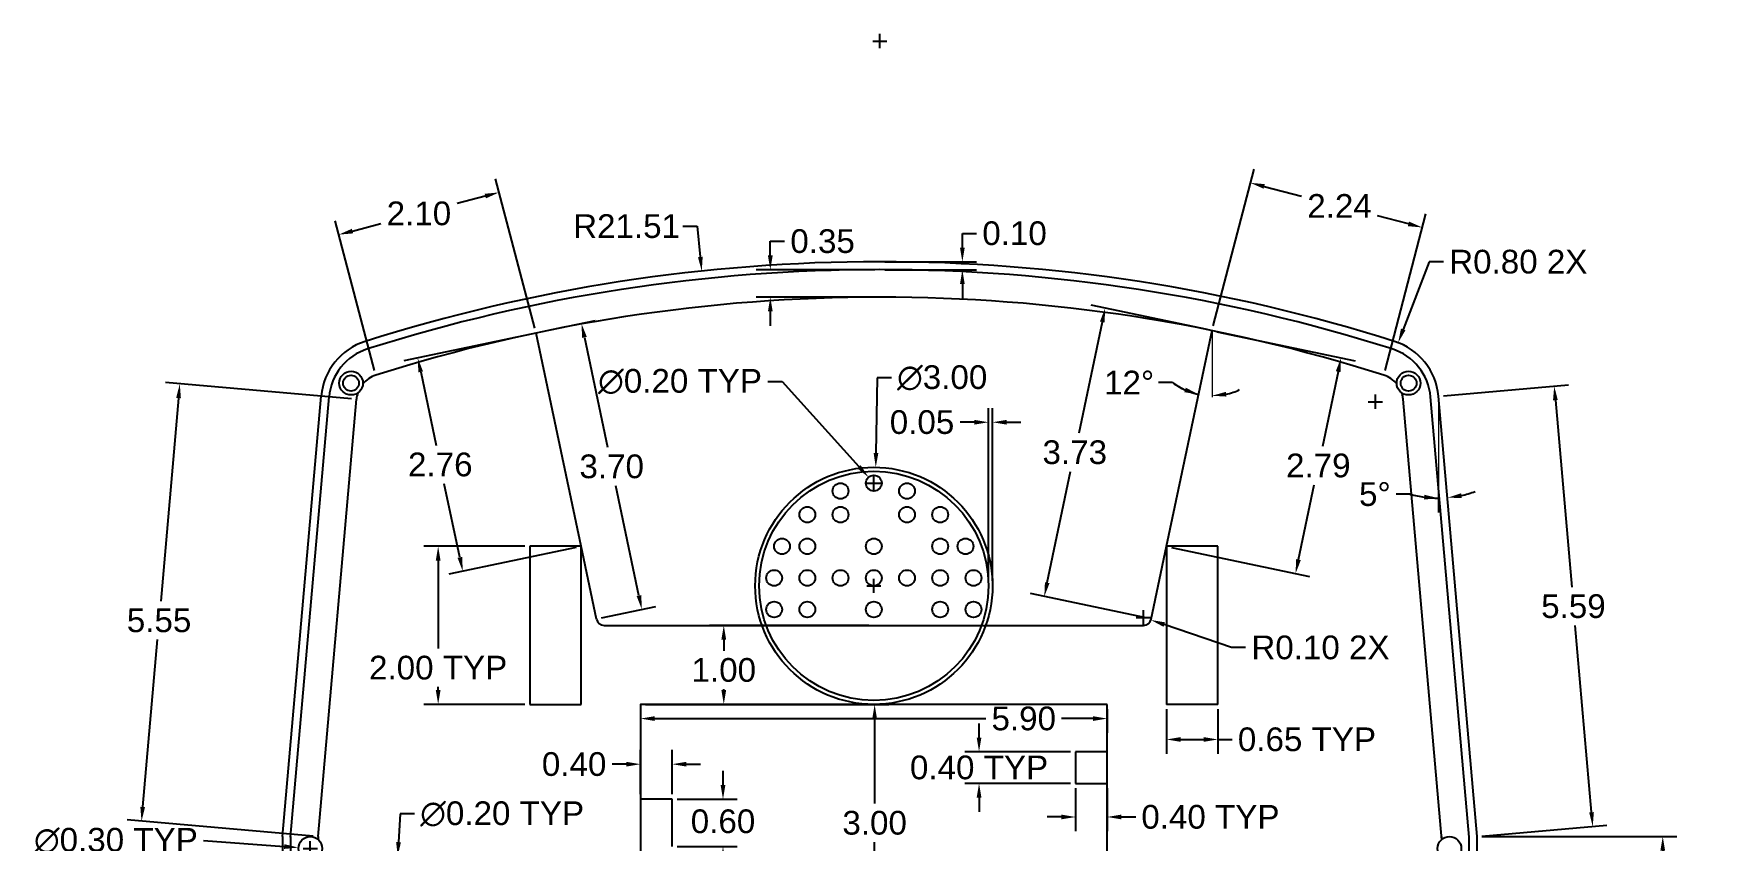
# Model space of a CAD drawing. Header units: centimetres. Extents: x -46.6 to 36.8, y 1.5 to 26.
# Drawn here: x 15.36 to 36.8, y 15.76 to 25.96 of the extents above; entities that cross this region are included whole.
import ezdxf

# ---------------------------------------------------------------- set-up
doc = ezdxf.new("R2010")
doc.units = ezdxf.units.CM
doc.header["$MEASUREMENT"] = 0
doc.layers.add('Cotare', color=2, linetype='Continuous', lineweight=0)
doc.layers.add('InteriorCarcasaSpate', color=250, linetype='Continuous', lineweight=25)
doc.styles.get("Standard").update_dxf_attribs({"font": 'arial.ttf'})
doc.dimstyles.get("Standard").update_dxf_attribs({"dimtxt": 0.3, "dimasz": 0.18, "dimexe": 0.18, "dimexo": 0.0625, "dimgap": 0.09, "dimtad": 0, "dimtih": 1, "dimtoh": 1, "dimzin": 0, "dimdsep": 46, "dimtxsty": 'Standard', "dimcen": 0.09, "dimclrd": 256, "dimclrt": 2, "dimadec": 0, "dimazin": 0, "dimtfac": 1, "dimtofl": 0, "dimtmove": 0, "dimatfit": 3, "dimfxl": 1, "dimtolj": 1, "dimtzin": 0, "dimarcsym": 0})

# ---------------------------------------------------------------- blocks, each defined once
blk = doc.blocks.new('*D7')
at = {"layer": 'Cotare', "lineweight": -2, "transparency": 16777216}
blk.add_line((17.504, 15.75), (18.523, 15.674), dxfattribs=at)
at = {"layer": 'Cotare', "color": 0, "lineweight": -2, "transparency": 16777216}
for p, q in [((18.853, 15.56), (18.853, 15.74)), ((18.763, 15.65), (18.943, 15.65))]:
    blk.add_line(p, q, dxfattribs=at)
at = {"layer": 'Cotare', "transparency": 16777216}
blk.add_solid([(18.526, 15.704), (18.521, 15.644), (18.703, 15.661)], dxfattribs=at)
at = {"layer": 'Defpoints', "color": 0, "transparency": 16777216}
for p in [(18.703, 15.661), (19.002, 15.639)]:
    blk.add_point(p, dxfattribs=at)
at = {"layer": 'Cotare', "color": 2, "transparency": 16777216, "insert": (16.395, 15.75), "char_height": 0.3, "attachment_point": 5}
blk.add_mtext('\\A1;∅0.30 TYP', dxfattribs=at)
blk = doc.blocks.new('*D9')
at = {"layer": 'Cotare', "color": 0, "lineweight": -2, "transparency": 16777216}
for p, q in [((19.374, 21.339), (17.023, 21.544)), ((18.89, 15.805), (16.539, 16.011))]:
    blk.add_line(p, q, dxfattribs=at)
at = {"layer": 'Cotare', "lineweight": -2, "transparency": 16777216}
for p, q in [((17.187, 21.349), (16.962, 18.778)), ((16.734, 16.175), (16.92, 18.293))]:
    blk.add_line(p, q, dxfattribs=at)
at = {"layer": 'Cotare', "transparency": 16777216}
for points in [[(17.157, 21.352), (17.217, 21.347), (17.203, 21.529)], [(16.704, 16.177), (16.764, 16.172), (16.719, 15.995)]]:
    blk.add_solid(points, dxfattribs=at)
at = {"layer": 'Defpoints', "color": 0, "transparency": 16777216}
for p in [(17.203, 21.529), (19.437, 21.333), (18.953, 15.8)]:
    blk.add_point(p, dxfattribs=at)
at = {"layer": 'Cotare', "color": 2, "transparency": 16777216, "insert": (16.941, 18.535), "char_height": 0.3, "attachment_point": 5}
blk.add_mtext('\\A1;5.55', dxfattribs=at)
blk = doc.blocks.new('*D10')
at = {"layer": 'Cotare', "color": 0, "lineweight": -2, "transparency": 16777216}
for p, q in [((21.564, 19.473), (20.289, 19.473)), ((21.564, 17.473), (20.289, 17.473))]:
    blk.add_line(p, q, dxfattribs=at)
at = {"layer": 'Cotare', "lineweight": -2, "transparency": 16777216}
for p, q in [((20.469, 19.293), (20.469, 18.179)), ((20.469, 17.653), (20.469, 17.693))]:
    blk.add_line(p, q, dxfattribs=at)
at = {"layer": 'Cotare', "transparency": 16777216}
for points in [[(20.439, 19.293), (20.499, 19.293), (20.469, 19.473)], [(20.439, 17.653), (20.499, 17.653), (20.469, 17.473)]]:
    blk.add_solid(points, dxfattribs=at)
at = {"layer": 'Defpoints', "color": 0, "transparency": 16777216}
for p in [(21.627, 19.473), (20.469, 17.473), (21.627, 17.473)]:
    blk.add_point(p, dxfattribs=at)
at = {"layer": 'Cotare', "color": 2, "transparency": 16777216, "insert": (20.469, 17.936), "char_height": 0.3, "attachment_point": 5}
blk.add_mtext('\\A1;2.00 TYP', dxfattribs=at)
blk = doc.blocks.new('*D11')
at = {"layer": 'Cotare', "lineweight": -2, "transparency": 16777216}
for p, q in [((23.562, 23.523), (23.742, 23.523)), ((23.742, 23.523), (23.783, 23.134))]:
    blk.add_line(p, q, dxfattribs=at)
at = {"layer": 'Cotare', "color": 0, "lineweight": -2, "transparency": 16777216}
for p, q in [((25.963, 1.568), (26.143, 1.568)), ((26.053, 1.478), (26.053, 1.658))]:
    blk.add_line(p, q, dxfattribs=at)
at = {"layer": 'Cotare', "transparency": 16777216}
blk.add_solid([(23.813, 23.137), (23.753, 23.131), (23.802, 22.955)], dxfattribs=at)
at = {"layer": 'Defpoints', "color": 0, "transparency": 16777216}
for p in [(23.802, 22.955), (26.053, 1.568)]:
    blk.add_point(p, dxfattribs=at)
at = {"layer": 'Cotare', "color": 2, "transparency": 16777216, "insert": (22.851, 23.523), "char_height": 0.3, "attachment_point": 5}
blk.add_mtext('\\A1;R21.51', dxfattribs=at)
blk = doc.blocks.new('*D14')
at = {"layer": 'Cotare', "color": 0, "lineweight": -2, "transparency": 16777216}
for p, q in [((29.677, 17.411), (29.677, 16.849)), ((30.327, 17.411), (30.327, 16.849))]:
    blk.add_line(p, q, dxfattribs=at)
at = {"layer": 'Cotare', "lineweight": -2, "transparency": 16777216}
for p, q in [((29.857, 17.029), (30.147, 17.029)), ((30.327, 17.029), (30.507, 17.029))]:
    blk.add_line(p, q, dxfattribs=at)
at = {"layer": 'Cotare', "transparency": 16777216}
for points in [[(29.857, 17.059), (29.857, 16.999), (29.677, 17.029)], [(30.147, 17.059), (30.147, 16.999), (30.327, 17.029)]]:
    blk.add_solid(points, dxfattribs=at)
at = {"layer": 'Defpoints', "color": 0, "transparency": 16777216}
for p in [(29.677, 17.473), (30.327, 17.473), (29.677, 17.029)]:
    blk.add_point(p, dxfattribs=at)
at = {"layer": 'Cotare', "color": 2, "transparency": 16777216, "insert": (31.452, 17.029), "char_height": 0.3, "attachment_point": 5}
blk.add_mtext('\\A1;0.65 TYP', dxfattribs=at)
blk = doc.blocks.new('*D15')
at = {"layer": 'Cotare', "color": 0, "lineweight": -2, "transparency": 16777216}
for p, q in [((21.769, 22.185), (22.457, 22.33)), ((22.532, 18.566), (23.22, 18.711))]:
    blk.add_line(p, q, dxfattribs=at)
at = {"layer": 'Cotare', "lineweight": -2, "transparency": 16777216}
for p, q in [((22.318, 22.117), (22.611, 20.727)), ((23.007, 18.85), (22.714, 20.24))]:
    blk.add_line(p, q, dxfattribs=at)
at = {"layer": 'Cotare', "transparency": 16777216}
for points in [[(22.348, 22.123), (22.289, 22.111), (22.281, 22.293)], [(23.037, 18.856), (22.978, 18.844), (23.044, 18.674)]]:
    blk.add_solid(points, dxfattribs=at)
at = {"layer": 'Defpoints', "color": 0, "transparency": 16777216}
for p in [(21.708, 22.172), (23.044, 18.674), (22.471, 18.553)]:
    blk.add_point(p, dxfattribs=at)
at = {"layer": 'Cotare', "color": 2, "transparency": 16777216, "insert": (22.663, 20.483), "char_height": 0.3, "attachment_point": 5}
blk.add_mtext('\\A1;3.70', dxfattribs=at)
blk = doc.blocks.new('*D16')
at = {"layer": 'Cotare', "color": 0, "lineweight": -2, "transparency": 16777216}
for p, q in [((29.385, 18.483), (29.385, 18.663)), ((29.295, 18.573), (29.475, 18.573))]:
    blk.add_line(p, q, dxfattribs=at)
at = {"layer": 'Cotare', "lineweight": -2, "transparency": 16777216}
for p, q in [((30.497, 18.192), (29.649, 18.482)), ((30.677, 18.192), (30.497, 18.192))]:
    blk.add_line(p, q, dxfattribs=at)
at = {"layer": 'Cotare', "transparency": 16777216}
blk.add_solid([(29.659, 18.511), (29.64, 18.454), (29.479, 18.541)], dxfattribs=at)
at = {"layer": 'Defpoints', "color": 0, "transparency": 16777216}
for p in [(29.385, 18.573), (29.479, 18.541)]:
    blk.add_point(p, dxfattribs=at)
at = {"layer": 'Cotare', "color": 2, "transparency": 16777216, "insert": (31.623, 18.192), "char_height": 0.3, "attachment_point": 5}
blk.add_mtext('\\A1;R0.10 2X', dxfattribs=at)
blk = doc.blocks.new('*D17')
at = {"layer": 'Cotare', "lineweight": -2, "transparency": 16777216}
for p, q in [((24.636, 21.557), (24.816, 21.557)), ((24.816, 21.557), (25.788, 20.481))]:
    blk.add_line(p, q, dxfattribs=at)
at = {"layer": 'Cotare', "color": 0, "lineweight": -2, "transparency": 16777216}
for p, q in [((25.886, 20.273), (26.066, 20.273)), ((25.976, 20.183), (25.976, 20.363))]:
    blk.add_line(p, q, dxfattribs=at)
at = {"layer": 'Cotare', "transparency": 16777216}
blk.add_solid([(25.81, 20.501), (25.766, 20.461), (25.909, 20.348)], dxfattribs=at)
at = {"layer": 'Defpoints', "color": 0, "transparency": 16777216}
for p in [(25.909, 20.348), (26.043, 20.199)]:
    blk.add_point(p, dxfattribs=at)
at = {"layer": 'Cotare', "color": 2, "transparency": 16777216, "insert": (23.527, 21.557), "char_height": 0.3, "attachment_point": 5}
blk.add_mtext('\\A1;∅0.20 TYP', dxfattribs=at)
blk = doc.blocks.new('*D18')
at = {"layer": 'Cotare', "lineweight": -2, "transparency": 16777216}
for p, q in [((26.019, 21.604), (26.004, 20.653)), ((26.199, 21.604), (26.019, 21.604))]:
    blk.add_line(p, q, dxfattribs=at)
at = {"layer": 'Cotare', "color": 0, "lineweight": -2, "transparency": 16777216}
for p, q in [((25.887, 18.973), (26.067, 18.973)), ((25.977, 18.883), (25.977, 19.063))]:
    blk.add_line(p, q, dxfattribs=at)
at = {"layer": 'Cotare', "transparency": 16777216}
blk.add_solid([(25.974, 20.654), (26.034, 20.653), (26.001, 20.473)], dxfattribs=at)
at = {"layer": 'Defpoints', "color": 0, "transparency": 16777216}
for p in [(26.001, 20.473), (25.953, 17.474)]:
    blk.add_point(p, dxfattribs=at)
at = {"layer": 'Cotare', "color": 2, "transparency": 16777216, "insert": (26.841, 21.604), "char_height": 0.3, "attachment_point": 5}
blk.add_mtext('\\A1;∅3.00', dxfattribs=at)
blk = doc.blocks.new('*D19')
at = {"layer": 'Cotare', "lineweight": -2, "transparency": 16777216}
for p, q in [((27.247, 21.043), (27.067, 21.043)), ((27.657, 21.043), (27.837, 21.043))]:
    blk.add_line(p, q, dxfattribs=at)
at = {"layer": 'Cotare', "color": 0, "lineweight": -2, "transparency": 16777216}
for p, q in [((27.427, 19.036), (27.427, 21.223)), ((27.477, 19.036), (27.477, 21.223))]:
    blk.add_line(p, q, dxfattribs=at)
at = {"layer": 'Cotare', "transparency": 16777216}
for points in [[(27.247, 21.073), (27.247, 21.013), (27.427, 21.043)], [(27.657, 21.073), (27.657, 21.013), (27.477, 21.043)]]:
    blk.add_solid(points, dxfattribs=at)
at = {"layer": 'Defpoints', "color": 0, "transparency": 16777216}
for p in [(27.427, 21.043), (27.427, 18.973), (27.477, 18.973)]:
    blk.add_point(p, dxfattribs=at)
at = {"layer": 'Cotare', "color": 2, "transparency": 16777216, "insert": (26.586, 21.043), "char_height": 0.3, "attachment_point": 5}
blk.add_mtext('\\A1;0.05', dxfattribs=at)
blk = doc.blocks.new('*D20')
at = {"layer": 'Cotare', "lineweight": -2, "transparency": 16777216}
blk.add_line((29.754, 21.545), (29.574, 21.545), dxfattribs=at)
for start, end in [(232.8573, 258.0922), (233.0107, 245.5515), (282.5407, 295.0815)]:
    blk.add_arc((30.252, 22.202), 0.824, start, end, dxfattribs=at)
at = {"layer": 'Cotare', "transparency": 16777216}
for points in [[(29.92, 21.48), (29.902, 21.423), (30.082, 21.396)], [(30.434, 21.368), (30.428, 21.428), (30.252, 21.378)]]:
    blk.add_solid(points, dxfattribs=at)
at = {"layer": 'Defpoints', "color": 0, "transparency": 16777216}
for p in [(30.252, 22.202), (30.252, 22.202), (30.195, 21.38), (30.252, 21.36), (29.677, 19.473)]:
    blk.add_point(p, dxfattribs=at)
at = {"layer": 'Cotare', "color": 2, "transparency": 16777216, "insert": (29.204, 21.545), "char_height": 0.3, "attachment_point": 5}
blk.add_mtext('\\A1;12°', dxfattribs=at)
blk = doc.blocks.new('*D21')
at = {"layer": 'Cotare', "color": 0, "lineweight": -2, "transparency": 16777216}
for p, q in [((21.692, 22.232), (21.193, 24.125)), ((19.665, 21.698), (19.166, 23.591))]:
    blk.add_line(p, q, dxfattribs=at)
at = {"layer": 'Cotare', "lineweight": -2, "transparency": 16777216}
for p, q in [((21.065, 23.905), (20.708, 23.811)), ((19.386, 23.462), (19.745, 23.557))]:
    blk.add_line(p, q, dxfattribs=at)
at = {"layer": 'Cotare', "transparency": 16777216}
for points in [[(21.057, 23.934), (21.073, 23.876), (21.239, 23.951)], [(19.378, 23.491), (19.394, 23.433), (19.212, 23.417)]]:
    blk.add_solid(points, dxfattribs=at)
at = {"layer": 'Defpoints', "color": 0, "transparency": 16777216}
for p in [(21.239, 23.951), (21.708, 22.172), (19.681, 21.638)]:
    blk.add_point(p, dxfattribs=at)
at = {"layer": 'Cotare', "color": 2, "transparency": 16777216, "insert": (20.226, 23.684), "char_height": 0.3, "attachment_point": 5}
blk.add_mtext('\\A1;2.10', dxfattribs=at)
blk = doc.blocks.new('*D22')
at = {"layer": 'Cotare', "color": 0, "lineweight": -2, "transparency": 16777216}
for p, q in [((30.268, 22.263), (30.783, 24.246)), ((32.44, 21.698), (32.955, 23.682))]:
    blk.add_line(p, q, dxfattribs=at)
at = {"layer": 'Cotare', "lineweight": -2, "transparency": 16777216}
for p, q in [((30.912, 24.027), (31.382, 23.905)), ((32.736, 23.553), (32.345, 23.655))]:
    blk.add_line(p, q, dxfattribs=at)
at = {"layer": 'Cotare', "transparency": 16777216}
for points in [[(30.919, 24.056), (30.904, 23.998), (30.738, 24.072)], [(32.743, 23.582), (32.728, 23.524), (32.91, 23.508)]]:
    blk.add_solid(points, dxfattribs=at)
at = {"layer": 'Defpoints', "color": 0, "transparency": 16777216}
for p in [(32.91, 23.508), (30.252, 22.202), (32.424, 21.638)]:
    blk.add_point(p, dxfattribs=at)
at = {"layer": 'Cotare', "color": 2, "transparency": 16777216, "insert": (31.864, 23.78), "char_height": 0.3, "attachment_point": 5}
blk.add_mtext('\\A1;2.24', dxfattribs=at)
blk = doc.blocks.new('*D27')
at = {"layer": 'Cotare', "color": 0, "lineweight": -2, "transparency": 16777216}
for p, q in [((33.665, 15.8), (36.13, 15.8)), ((33.665, 9.799), (36.13, 9.799))]:
    blk.add_line(p, q, dxfattribs=at)
at = {"layer": 'Cotare', "lineweight": -2, "transparency": 16777216}
for p, q in [((35.95, 15.62), (35.95, 12.623)), ((35.95, 9.979), (35.95, 12.137))]:
    blk.add_line(p, q, dxfattribs=at)
at = {"layer": 'Cotare', "transparency": 16777216}
for points in [[(35.92, 15.62), (35.98, 15.62), (35.95, 15.8)], [(35.92, 9.979), (35.98, 9.979), (35.95, 9.799)]]:
    blk.add_solid(points, dxfattribs=at)
at = {"layer": 'Defpoints', "color": 0, "transparency": 16777216}
for p in [(33.603, 15.8), (35.95, 15.8), (33.603, 9.799)]:
    blk.add_point(p, dxfattribs=at)
at = {"layer": 'Cotare', "color": 2, "transparency": 16777216, "insert": (35.95, 12.38), "char_height": 0.3, "attachment_point": 5}
blk.add_mtext('\\A1;6.00 TYP', dxfattribs=at)
blk = doc.blocks.new('*D32')
at = {"layer": 'Cotare', "color": 0, "lineweight": -2, "transparency": 16777216}
for p, q in [((26.053, 25.777), (26.053, 25.957)), ((25.963, 25.867), (26.143, 25.867))]:
    blk.add_line(p, q, dxfattribs=at)
at = {"layer": 'Cotare', "lineweight": -2, "transparency": 16777216}
for p, q in [((26.836, 1.837), (26.82, 2.332)), ((27.016, 1.837), (26.836, 1.837))]:
    blk.add_line(p, q, dxfattribs=at)
at = {"layer": 'Cotare', "transparency": 16777216}
blk.add_solid([(26.85, 2.333), (26.79, 2.332), (26.814, 2.512)], dxfattribs=at)
at = {"layer": 'Defpoints', "color": 0, "transparency": 16777216}
for p in [(26.053, 25.867), (26.814, 2.512)]:
    blk.add_point(p, dxfattribs=at)
at = {"layer": 'Cotare', "color": 2, "transparency": 16777216, "insert": (27.755, 1.837), "char_height": 0.3, "attachment_point": 5}
blk.add_mtext('\\A1;R23.37', dxfattribs=at)
blk = doc.blocks.new('*D33')
at = {"layer": 'Cotare', "color": 0, "lineweight": -2, "transparency": 16777216}
for p, q in [((33.177, 21.378), (34.757, 21.516)), ((33.665, 15.805), (35.244, 15.944))]:
    blk.add_line(p, q, dxfattribs=at)
at = {"layer": 'Cotare', "lineweight": -2, "transparency": 16777216}
for p, q in [((34.593, 21.321), (34.8, 18.957)), ((35.049, 16.107), (34.843, 18.471))]:
    blk.add_line(p, q, dxfattribs=at)
at = {"layer": 'Cotare', "transparency": 16777216}
for points in [[(34.623, 21.324), (34.563, 21.318), (34.578, 21.5)], [(35.079, 16.11), (35.02, 16.105), (35.065, 15.928)]]:
    blk.add_solid(points, dxfattribs=at)
at = {"layer": 'Defpoints', "color": 0, "transparency": 16777216}
for p in [(33.115, 21.372), (35.065, 15.928), (33.603, 15.8)]:
    blk.add_point(p, dxfattribs=at)
at = {"layer": 'Cotare', "color": 2, "transparency": 16777216, "insert": (34.821, 18.714), "char_height": 0.3, "attachment_point": 5}
blk.add_mtext('\\A1;5.59', dxfattribs=at)
blk = doc.blocks.new('*D34')
at = {"layer": 'Cotare', "color": 0, "lineweight": -2, "transparency": 16777216}
blk.add_line((33.115, 20.162), (33.115, 19.902), dxfattribs=at)
at = {"layer": 'Cotare', "lineweight": -2, "transparency": 16777216}
blk.add_line((32.759, 20.132), (32.579, 20.132), dxfattribs=at)
for start, end in [(282.9999, 290.9999), (253.9608, 270), (254.0001, 262.0001)]:
    blk.add_arc((33.115, 21.372), 1.29, start, end, dxfattribs=at)
at = {"layer": 'Cotare', "transparency": 16777216}
for points in [[(32.938, 20.125), (32.933, 20.065), (33.115, 20.082)], [(33.41, 20.086), (33.401, 20.145), (33.227, 20.087)]]:
    blk.add_solid(points, dxfattribs=at)
at = {"layer": 'Defpoints', "color": 0, "transparency": 16777216}
for p in [(33.115, 21.372), (33.115, 21.372), (33.115, 20.225), (33.19, 20.084), (33.603, 15.8)]:
    blk.add_point(p, dxfattribs=at)
at = {"layer": 'Cotare', "color": 2, "transparency": 16777216, "insert": (32.311, 20.132), "char_height": 0.3, "attachment_point": 5}
blk.add_mtext('\\A1;5°', dxfattribs=at)
blk = doc.blocks.new('*D36')
at = {"layer": 'Cotare', "lineweight": -2, "transparency": 16777216}
for p, q in [((19.989, 16.086), (19.968, 15.73)), ((20.169, 16.086), (19.989, 16.086))]:
    blk.add_line(p, q, dxfattribs=at)
at = {"layer": 'Cotare', "color": 0, "lineweight": -2, "transparency": 16777216}
for p, q in [((19.862, 15.45), (20.042, 15.45)), ((19.952, 15.36), (19.952, 15.54))]:
    blk.add_line(p, q, dxfattribs=at)
at = {"layer": 'Cotare', "transparency": 16777216}
blk.add_solid([(19.938, 15.731), (19.998, 15.728), (19.958, 15.55)], dxfattribs=at)
at = {"layer": 'Defpoints', "color": 0, "transparency": 16777216}
for p in [(19.958, 15.55), (19.946, 15.35)]:
    blk.add_point(p, dxfattribs=at)
at = {"layer": 'Cotare', "color": 2, "transparency": 16777216, "insert": (21.278, 16.086), "char_height": 0.3, "attachment_point": 5}
blk.add_mtext('\\A1;∅0.20 TYP', dxfattribs=at)
blk = doc.blocks.new('*D38')
at = {"layer": 'Cotare', "color": 0, "lineweight": -2, "transparency": 16777216}
for p, q in [((23.089, 17.473), (26.167, 17.473)), ((23.089, 14.473), (26.167, 14.473))]:
    blk.add_line(p, q, dxfattribs=at)
at = {"layer": 'Cotare', "lineweight": -2, "transparency": 16777216}
for p, q in [((25.987, 17.293), (25.987, 16.217)), ((25.987, 14.653), (25.987, 15.73))]:
    blk.add_line(p, q, dxfattribs=at)
at = {"layer": 'Cotare', "transparency": 16777216}
for points in [[(25.957, 17.293), (26.017, 17.293), (25.987, 17.473)], [(25.957, 14.653), (26.017, 14.653), (25.987, 14.473)]]:
    blk.add_solid(points, dxfattribs=at)
at = {"layer": 'Defpoints', "color": 0, "transparency": 16777216}
for p in [(23.027, 17.473), (23.027, 14.473), (25.987, 14.473)]:
    blk.add_point(p, dxfattribs=at)
at = {"layer": 'Cotare', "color": 2, "transparency": 16777216, "insert": (25.987, 15.973), "char_height": 0.3, "attachment_point": 5}
blk.add_mtext('\\A1;3.00', dxfattribs=at)
blk = doc.blocks.new('*D39')
at = {"layer": 'Cotare', "lineweight": -2, "transparency": 16777216}
for p, q in [((24.07, 16.453), (24.07, 16.633)), ((24.07, 15.493), (24.07, 15.313))]:
    blk.add_line(p, q, dxfattribs=at)
at = {"layer": 'Cotare', "color": 0, "lineweight": -2, "transparency": 16777216}
for p, q in [((23.489, 16.273), (24.25, 16.273)), ((23.489, 15.673), (24.25, 15.673))]:
    blk.add_line(p, q, dxfattribs=at)
at = {"layer": 'Cotare', "transparency": 16777216}
for points in [[(24.04, 16.453), (24.1, 16.453), (24.07, 16.273)], [(24.04, 15.493), (24.1, 15.493), (24.07, 15.673)]]:
    blk.add_solid(points, dxfattribs=at)
at = {"layer": 'Defpoints', "color": 0, "transparency": 16777216}
for p in [(23.427, 16.273), (24.07, 16.273), (23.427, 15.673)]:
    blk.add_point(p, dxfattribs=at)
at = {"layer": 'Cotare', "color": 2, "transparency": 16777216, "insert": (24.07, 15.992), "char_height": 0.3, "attachment_point": 5}
blk.add_mtext('\\A1;0.60', dxfattribs=at)
blk = doc.blocks.new('*D40')
at = {"layer": 'Cotare', "color": 0, "lineweight": -2, "transparency": 16777216}
for p, q in [((23.027, 16.336), (23.027, 16.896)), ((23.427, 16.336), (23.427, 16.896))]:
    blk.add_line(p, q, dxfattribs=at)
at = {"layer": 'Cotare', "lineweight": -2, "transparency": 16777216}
for p, q in [((22.847, 16.716), (22.667, 16.716)), ((23.607, 16.716), (23.787, 16.716))]:
    blk.add_line(p, q, dxfattribs=at)
at = {"layer": 'Cotare', "transparency": 16777216}
for points in [[(22.847, 16.746), (22.847, 16.686), (23.027, 16.716)], [(23.607, 16.746), (23.607, 16.686), (23.427, 16.716)]]:
    blk.add_solid(points, dxfattribs=at)
at = {"layer": 'Defpoints', "color": 0, "transparency": 16777216}
for p in [(23.027, 16.716), (23.027, 16.273), (23.427, 16.273)]:
    blk.add_point(p, dxfattribs=at)
at = {"layer": 'Cotare', "color": 2, "transparency": 16777216, "insert": (22.188, 16.716), "char_height": 0.3, "attachment_point": 5}
blk.add_mtext('\\A1;0.40', dxfattribs=at)
blk = doc.blocks.new('*D41')
at = {"layer": 'Cotare', "color": 0, "lineweight": -2, "transparency": 16777216}
for p, q in [((28.527, 16.411), (28.527, 15.868)), ((28.927, 16.411), (28.927, 15.868))]:
    blk.add_line(p, q, dxfattribs=at)
at = {"layer": 'Cotare', "lineweight": -2, "transparency": 16777216}
for p, q in [((28.347, 16.048), (28.167, 16.048)), ((29.107, 16.048), (29.287, 16.048))]:
    blk.add_line(p, q, dxfattribs=at)
at = {"layer": 'Cotare', "transparency": 16777216}
for points in [[(28.347, 16.078), (28.347, 16.018), (28.527, 16.048)], [(29.107, 16.078), (29.107, 16.018), (28.927, 16.048)]]:
    blk.add_solid(points, dxfattribs=at)
at = {"layer": 'Defpoints', "color": 0, "transparency": 16777216}
for p in [(28.527, 16.473), (28.927, 16.473), (28.927, 16.048)]:
    blk.add_point(p, dxfattribs=at)
at = {"layer": 'Cotare', "color": 2, "transparency": 16777216, "insert": (30.232, 16.048), "char_height": 0.3, "attachment_point": 5}
blk.add_mtext('\\A1;0.40 TYP', dxfattribs=at)
blk = doc.blocks.new('*D42')
at = {"layer": 'Cotare', "lineweight": -2, "transparency": 16777216}
for p, q in [((27.307, 17.053), (27.307, 17.233)), ((27.307, 16.293), (27.307, 16.113))]:
    blk.add_line(p, q, dxfattribs=at)
at = {"layer": 'Cotare', "color": 0, "lineweight": -2, "transparency": 16777216}
for p, q in [((28.464, 16.873), (27.127, 16.873)), ((28.464, 16.473), (27.127, 16.473))]:
    blk.add_line(p, q, dxfattribs=at)
at = {"layer": 'Cotare', "transparency": 16777216}
for points in [[(27.277, 17.053), (27.337, 17.053), (27.307, 16.873)], [(27.277, 16.293), (27.337, 16.293), (27.307, 16.473)]]:
    blk.add_solid(points, dxfattribs=at)
at = {"layer": 'Defpoints', "color": 0, "transparency": 16777216}
for p in [(28.527, 16.873), (27.307, 16.473), (28.527, 16.473)]:
    blk.add_point(p, dxfattribs=at)
at = {"layer": 'Cotare', "color": 2, "transparency": 16777216, "insert": (27.307, 16.673), "char_height": 0.3, "attachment_point": 5}
blk.add_mtext('\\A1;0.40 TYP', dxfattribs=at)
blk = doc.blocks.new('*D43')
at = {"layer": 'Cotare', "color": 0, "lineweight": -2, "transparency": 16777216}
for p, q in [((23.027, 17.411), (23.027, 17.113)), ((28.927, 17.411), (28.927, 17.113))]:
    blk.add_line(p, q, dxfattribs=at)
at = {"layer": 'Cotare', "lineweight": -2, "transparency": 16777216}
for p, q in [((23.207, 17.293), (27.393, 17.293)), ((28.747, 17.293), (28.351, 17.293))]:
    blk.add_line(p, q, dxfattribs=at)
at = {"layer": 'Cotare', "transparency": 16777216}
for points in [[(23.207, 17.323), (23.207, 17.263), (23.027, 17.293)], [(28.747, 17.323), (28.747, 17.263), (28.927, 17.293)]]:
    blk.add_solid(points, dxfattribs=at)
at = {"layer": 'Defpoints', "color": 0, "transparency": 16777216}
for p in [(23.027, 17.473), (28.927, 17.473), (28.927, 17.293)]:
    blk.add_point(p, dxfattribs=at)
at = {"layer": 'Cotare', "color": 2, "transparency": 16777216, "insert": (27.872, 17.293), "char_height": 0.3, "attachment_point": 5}
blk.add_mtext('\\A1;5.90', dxfattribs=at)
blk = doc.blocks.new('*D52')
at = {"layer": 'Cotare', "color": 0, "lineweight": -2, "transparency": 16777216}
for p, q in [((21.646, 22.159), (20.035, 21.819)), ((22.215, 19.46), (20.604, 19.121))]:
    blk.add_line(p, q, dxfattribs=at)
at = {"layer": 'Cotare', "lineweight": -2, "transparency": 16777216}
for p, q in [((20.248, 21.68), (20.445, 20.75)), ((20.743, 19.334), (20.547, 20.264))]:
    blk.add_line(p, q, dxfattribs=at)
at = {"layer": 'Cotare', "transparency": 16777216}
for points in [[(20.278, 21.686), (20.219, 21.674), (20.211, 21.856)], [(20.773, 19.34), (20.714, 19.328), (20.78, 19.158)]]:
    blk.add_solid(points, dxfattribs=at)
at = {"layer": 'Defpoints', "color": 0, "transparency": 16777216}
for p in [(21.708, 22.172), (22.277, 19.473), (20.78, 19.158)]:
    blk.add_point(p, dxfattribs=at)
at = {"layer": 'Cotare', "color": 2, "transparency": 16777216, "insert": (20.496, 20.507), "char_height": 0.3, "attachment_point": 5}
blk.add_mtext('\\A1;2.76', dxfattribs=at)
blk = doc.blocks.new('*D53')
at = {"layer": 'Cotare', "color": 0, "lineweight": -2, "transparency": 16777216}
for p, q in [((30.313, 22.189), (32.06, 21.821)), ((29.738, 19.46), (31.484, 19.092))]:
    blk.add_line(p, q, dxfattribs=at)
at = {"layer": 'Cotare', "lineweight": -2, "transparency": 16777216}
for p, q in [((31.846, 21.682), (31.647, 20.737)), ((31.345, 19.305), (31.545, 20.251))]:
    blk.add_line(p, q, dxfattribs=at)
at = {"layer": 'Cotare', "transparency": 16777216}
for points in [[(31.817, 21.688), (31.876, 21.676), (31.883, 21.858)], [(31.316, 19.312), (31.375, 19.299), (31.308, 19.129)]]:
    blk.add_solid(points, dxfattribs=at)
at = {"layer": 'Defpoints', "color": 0, "transparency": 16777216}
for p in [(30.252, 22.202), (29.677, 19.473), (31.308, 19.129)]:
    blk.add_point(p, dxfattribs=at)
at = {"layer": 'Cotare', "color": 2, "transparency": 16777216, "insert": (31.596, 20.494), "char_height": 0.3, "attachment_point": 5}
blk.add_mtext('\\A1;2.79', dxfattribs=at)
blk = doc.blocks.new('*D54')
at = {"layer": 'Cotare', "color": 0, "lineweight": -2, "transparency": 16777216}
for p, q in [((25.914, 18.473), (23.9, 18.473)), ((25.925, 17.473), (23.9, 17.473))]:
    blk.add_line(p, q, dxfattribs=at)
at = {"layer": 'Cotare', "lineweight": -2, "transparency": 16777216}
for p, q in [((24.08, 18.293), (24.08, 18.15)), ((24.08, 17.653), (24.08, 17.664))]:
    blk.add_line(p, q, dxfattribs=at)
at = {"layer": 'Cotare', "transparency": 16777216}
for points in [[(24.05, 18.293), (24.11, 18.293), (24.08, 18.473)], [(24.05, 17.653), (24.11, 17.653), (24.08, 17.473)]]:
    blk.add_solid(points, dxfattribs=at)
at = {"layer": 'Defpoints', "color": 0, "transparency": 16777216}
for p in [(25.977, 18.473), (24.08, 17.473), (25.987, 17.473)]:
    blk.add_point(p, dxfattribs=at)
at = {"layer": 'Cotare', "color": 2, "transparency": 16777216, "insert": (24.08, 17.907), "char_height": 0.3, "attachment_point": 5}
blk.add_mtext('\\A1;1.00', dxfattribs=at)
blk = doc.blocks.new('*D57')
at = {"layer": 'Cotare', "lineweight": -2, "transparency": 16777216}
for p, q in [((27.096, 23.253), (27.096, 23.433)), ((27.096, 23.433), (27.276, 23.433)), ((27.096, 22.793), (27.096, 22.613))]:
    blk.add_line(p, q, dxfattribs=at)
at = {"layer": 'Cotare', "color": 0, "lineweight": -2, "transparency": 16777216}
for p, q in [((26.115, 23.073), (27.276, 23.073)), ((26.115, 22.973), (27.276, 22.973))]:
    blk.add_line(p, q, dxfattribs=at)
at = {"layer": 'Cotare', "transparency": 16777216}
for points in [[(27.066, 23.253), (27.126, 23.253), (27.096, 23.073)], [(27.066, 22.793), (27.126, 22.793), (27.096, 22.973)]]:
    blk.add_solid(points, dxfattribs=at)
at = {"layer": 'Defpoints', "color": 0, "transparency": 16777216}
for p in [(26.053, 23.073), (26.053, 22.973), (27.096, 23.073)]:
    blk.add_point(p, dxfattribs=at)
at = {"layer": 'Cotare', "color": 2, "transparency": 16777216, "insert": (27.756, 23.433), "char_height": 0.3, "attachment_point": 5}
blk.add_mtext('\\A1;0.10', dxfattribs=at)
blk = doc.blocks.new('*D58')
at = {"layer": 'Cotare', "lineweight": -2, "transparency": 16777216}
for p, q in [((24.668, 23.153), (24.668, 23.333)), ((24.668, 23.333), (24.848, 23.333)), ((24.668, 22.445), (24.668, 22.265))]:
    blk.add_line(p, q, dxfattribs=at)
at = {"layer": 'Cotare', "color": 0, "lineweight": -2, "transparency": 16777216}
for p, q in [((25.99, 22.973), (24.488, 22.973)), ((25.99, 22.625), (24.488, 22.625))]:
    blk.add_line(p, q, dxfattribs=at)
at = {"layer": 'Cotare', "transparency": 16777216}
for points in [[(24.638, 23.153), (24.698, 23.153), (24.668, 22.973)], [(24.638, 22.445), (24.698, 22.445), (24.668, 22.625)]]:
    blk.add_solid(points, dxfattribs=at)
at = {"layer": 'Defpoints', "color": 0, "transparency": 16777216}
for p in [(24.668, 22.973), (26.053, 22.973), (26.053, 22.625)]:
    blk.add_point(p, dxfattribs=at)
at = {"layer": 'Cotare', "color": 2, "transparency": 16777216, "insert": (25.329, 23.333), "char_height": 0.3, "attachment_point": 5}
blk.add_mtext('\\A1;0.35', dxfattribs=at)
blk = doc.blocks.new('*D59')
at = {"layer": 'Cotare', "lineweight": -2, "transparency": 16777216}
for p, q in [((32.998, 23.073), (32.669, 22.217)), ((33.178, 23.073), (32.998, 23.073))]:
    blk.add_line(p, q, dxfattribs=at)
at = {"layer": 'Cotare', "color": 0, "lineweight": -2, "transparency": 16777216}
for p, q in [((32.228, 21.303), (32.408, 21.303)), ((32.318, 21.213), (32.318, 21.393))]:
    blk.add_line(p, q, dxfattribs=at)
at = {"layer": 'Cotare', "transparency": 16777216}
blk.add_solid([(32.641, 22.228), (32.697, 22.207), (32.605, 22.049)], dxfattribs=at)
at = {"layer": 'Defpoints', "color": 0, "transparency": 16777216}
for p in [(32.605, 22.049), (32.318, 21.303)]:
    blk.add_point(p, dxfattribs=at)
at = {"layer": 'Cotare', "color": 2, "transparency": 16777216, "insert": (34.124, 23.073), "char_height": 0.3, "attachment_point": 5}
blk.add_mtext('\\A1;R0.80 2X', dxfattribs=at)
blk = doc.blocks.new('*D60')
at = {"layer": 'Cotare', "color": 0, "lineweight": -2, "transparency": 16777216}
for p, q in [((30.191, 22.215), (28.725, 22.524)), ((29.421, 18.566), (27.956, 18.875))]:
    blk.add_line(p, q, dxfattribs=at)
at = {"layer": 'Cotare', "lineweight": -2, "transparency": 16777216}
for p, q in [((28.864, 22.311), (28.568, 20.906)), ((28.169, 19.014), (28.465, 20.419))]:
    blk.add_line(p, q, dxfattribs=at)
at = {"layer": 'Cotare', "transparency": 16777216}
for points in [[(28.835, 22.317), (28.894, 22.305), (28.901, 22.487)], [(28.14, 19.02), (28.198, 19.007), (28.132, 18.838)]]:
    blk.add_solid(points, dxfattribs=at)
at = {"layer": 'Defpoints', "color": 0, "transparency": 16777216}
for p in [(30.252, 22.202), (28.132, 18.838), (29.482, 18.553)]:
    blk.add_point(p, dxfattribs=at)
at = {"layer": 'Cotare', "color": 2, "transparency": 16777216, "insert": (28.517, 20.662), "char_height": 0.3, "attachment_point": 5}
blk.add_mtext('\\A1;3.73', dxfattribs=at)

msp = doc.modelspace()

# ---------------------------------------------------------------- linework, layer by layer
at = {"layer": 'Cotare'}
for p, q in [((30.252, 22.202), (30.252, 21.36)), ((33.115, 21.372), (33.115, 20.225))]:
    msp.add_line(p, q, dxfattribs=at)
at = {"layer": 'InteriorCarcasaSpate'}
for p, q in [((18.503, 15.8), (18.99, 21.372)), ((18.602, 15.791), (19.09, 21.364)), ((18.953, 15.8), (19.437, 21.333)), ((33.156, 15.761), (32.668, 21.333)), ((33.503, 15.791), (33.015, 21.364)), ((33.603, 15.8), (33.115, 21.372)), ((22.277, 19.473), (21.627, 19.473)), ((21.627, 19.473), (21.627, 17.473)), ((22.277, 17.473), (22.277, 19.473)), ((30.327, 19.473), (29.677, 19.473)), ((29.677, 19.473), (29.677, 17.473)), ((30.327, 17.473), (30.327, 19.473)), ((22.569, 18.473), (29.385, 18.473)), ((21.627, 17.473), (22.277, 17.473)), ((28.927, 16.873), (28.527, 16.873)), ((28.527, 16.873), (28.527, 16.473)), ((28.927, 16.473), (28.927, 16.873)), ((28.527, 16.473), (28.927, 16.473)), ((23.427, 16.273), (23.027, 16.273)), ((23.427, 15.673), (23.427, 16.273))]:
    msp.add_line(p, q, dxfattribs=at)
for points in [[(22.471, 18.553), (22.277, 19.473), (21.708, 22.172)], [(29.482, 18.553), (29.677, 19.473), (30.252, 22.202)], [(30.327, 17.473), (29.677, 17.473)], [(28.927, 16.873), (28.527, 16.873)], [(18.953, 15.8), (18.953, 15.762)], [(18.953, 15.8), (18.953, 15.762)], [(33.156, 15.765), (33.156, 15.8)]]:
    msp.add_lwpolyline(points, dxfattribs=at)
msp.add_lwpolyline([(28.927, 17.473), (23.027, 17.473), (23.027, 14.473), (28.927, 14.473)], close=True, dxfattribs=at)
for points in [[(18.503, 15.8), (18.503, 9.799, 0.017805), (18.66, 4.099, 0.310576), (19.08, 3.565, 0.152673), (33.025, 3.565, 0.310576), (33.445, 4.099, 0.017805), (33.603, 9.799), (33.603, 15.8)], [(18.603, 15.8), (18.603, 9.799, 0.017806), (18.76, 4.106, 0.310576), (19.11, 3.66, 0.152673), (32.995, 3.66, 0.310576), (33.345, 4.106, 0.017806), (33.503, 9.799), (33.503, 15.8)]]:
    msp.add_lwpolyline(points, format="xyb", dxfattribs=at)
for centre, radius in [((19.368, 21.538), 0.15), ((32.737, 21.538), 0.15), ((19.368, 21.538), 0.1), ((32.737, 21.538), 0.1), ((25.977, 18.973), 1.5), ((25.977, 18.973), 1.45), ((25.976, 20.273), 0.1), ((25.556, 20.173), 0.1), ((26.396, 20.173), 0.1), ((25.136, 19.873), 0.1), ((25.556, 19.873), 0.1), ((26.396, 19.873), 0.1), ((26.816, 19.873), 0.1), ((24.816, 19.473), 0.1), ((25.136, 19.473), 0.1), ((25.976, 19.473), 0.1), ((26.816, 19.473), 0.1), ((27.136, 19.473), 0.1), ((24.716, 19.073), 0.1), ((25.136, 19.073), 0.1), ((25.556, 19.073), 0.1), ((25.976, 19.073), 0.1), ((26.396, 19.073), 0.1), ((26.816, 19.073), 0.1), ((27.236, 19.073), 0.1), ((24.716, 18.673), 0.1), ((25.136, 18.673), 0.1), ((25.976, 18.673), 0.1), ((26.816, 18.673), 0.1), ((27.236, 18.673), 0.1), ((18.853, 15.65), 0.15), ((33.253, 15.65), 0.15)]:
    msp.add_circle(centre, radius, dxfattribs=at)
for centre, radius, start, end in [((26.053, 1.568), 21.506, 72.3863, 107.6137), ((26.053, 1.568), 21.406, 72.3863, 107.6137), ((26.053, 1.568), 21.058, 72.3863, 107.6137), ((19.787, 21.303), 0.8, 107.6137, 175), ((19.787, 21.303), 0.7, 107.6137, 175), ((32.318, 21.303), 0.7, 5, 72.3863), ((32.318, 21.303), 0.8, 5, 72.3863), ((19.787, 21.303), 0.352, 107.6137, 140.0561), ((32.318, 21.303), 0.352, 39.9439, 72.3863), ((19.787, 21.303), 0.352, 161.366, 175), ((32.318, 21.303), 0.352, 5, 18.634), ((22.569, 18.573), 0.1, 191.9078, 270), ((29.385, 18.573), 0.1, 270, 348.0922)]:
    msp.add_arc(centre, radius, start, end, dxfattribs=at)

# ---------------------------------------------------------------- dimensions: what is measured, and where the dimension line sits
at = {"layer": 'Cotare'}
for center, mpoint, picture, middle in [((26.053, 25.867), (26.814, 2.512), '*D32', (27.755, 1.837)), ((26.053, 1.568), (23.802, 22.955), '*D11', (22.851, 23.523))]:
    dim = msp.add_radius_dim(center=center, mpoint=mpoint, dimstyle='Standard', dxfattribs=at)
    dim.commit()
    dim.dimension.update_dxf_attribs({"geometry": picture, "text_midpoint": middle, "dimtype": 164})
for base, p1, p2, angle, picture, middle, dimtype in [((32.91, 23.508), (30.252, 22.202), (32.424, 21.638), 345.4413, '*D22', (31.864, 23.78), 161), ((21.239, 23.951), (19.681, 21.638), (21.708, 22.172), 14.7607, '*D21', (20.226, 23.684), 161), ((17.203, 21.529), (18.953, 15.8), (19.437, 21.333), 85, '*D9', (16.941, 18.535), 161), ((24.08, 17.473), (25.977, 18.473), (25.987, 17.473), 90, '*D54', (24.08, 17.907), 160), ((24.07, 16.273), (23.427, 15.673), (23.427, 16.273), 90, '*D39', (24.07, 15.992), 160)]:
    dim = msp.add_linear_dim(base=base, p1=p1, p2=p2, angle=angle, dimstyle='Standard', dxfattribs=at)
    dim.commit()
    dim.dimension.update_dxf_attribs({"geometry": picture, "text_midpoint": middle, "dimtype": dimtype})
for p1, p2, distance, picture, middle in [((26.053, 22.973), (26.053, 23.073), -1.044, '*D57', (27.756, 23.433)), ((30.252, 22.202), (29.482, 18.553), -1.38, '*D60', (28.517, 20.662)), ((21.708, 22.172), (22.471, 18.553), 0.586, '*D15', (22.663, 20.483)), ((21.708, 22.172), (22.277, 19.473), -1.529, '*D52', (20.496, 20.507)), ((30.252, 22.202), (29.677, 19.473), 1.667, '*D53', (31.596, 20.494)), ((33.115, 21.372), (33.603, 15.8), 1.468, '*D33', (34.821, 18.714))]:
    dim = msp.add_aligned_dim(p1=p1, p2=p2, distance=distance, dimstyle='Standard', dxfattribs=at)
    dim.commit()
    dim.dimension.update_dxf_attribs({"geometry": picture, "text_midpoint": middle})
for base, p1, p2, picture, middle in [((24.668, 22.973), (26.053, 22.625), (26.053, 22.973), '*D58', (25.329, 23.333)), ((25.987, 14.473), (23.027, 17.473), (23.027, 14.473), '*D38', (25.987, 15.973))]:
    dim = msp.add_linear_dim(base=base, p1=p1, p2=p2, angle=90, dimstyle='Standard', dxfattribs=at)
    dim.commit()
    dim.dimension.update_dxf_attribs({"geometry": picture, "text_midpoint": middle})
for center, mpoint, picture, middle in [((32.318, 21.303), (32.605, 22.049), '*D59', (34.124, 23.073)), ((29.385, 18.573), (29.479, 18.541), '*D16', (31.623, 18.192))]:
    dim = msp.add_radius_dim(center=center, mpoint=mpoint, text='<> 2X', dimstyle='Standard', dxfattribs=at)
    dim.commit()
    dim.dimension.update_dxf_attribs({"geometry": picture, "text_midpoint": middle, "dimtype": 164})
for base, line1, line2, picture, middle in [((30.195, 21.38), ((30.252, 22.202), (30.252, 21.36)), ((29.677, 19.473), (30.252, 22.202)), '*D20', (29.204, 21.545)), ((33.19, 20.084), ((33.603, 15.8), (33.115, 21.372)), ((33.115, 21.372), (33.115, 20.225)), '*D34', (32.311, 20.132))]:
    dim = msp.add_angular_dim_2l(base=base, line1=line1, line2=line2, dimstyle='Standard', dxfattribs=at)
    dim.commit()
    dim.dimension.update_dxf_attribs({"geometry": picture, "text_midpoint": middle})
for p1, p2, picture, middle in [((26.043, 20.199), (25.909, 20.348), '*D17', (23.527, 21.557)), ((19.946, 15.35), (19.958, 15.55), '*D36', (21.278, 16.086)), ((19.002, 15.639), (18.703, 15.661), '*D7', (17.504, 15.75))]:
    dim = msp.add_diameter_dim_2p(p1=p1, p2=p2, text='<> TYP', dimstyle='Standard', dxfattribs=at)
    dim.commit()
    dim.dimension.update_dxf_attribs({"geometry": picture, "text_midpoint": middle, "dimtype": 163})
dim = msp.add_diameter_dim_2p(p1=(25.953, 17.474), p2=(26.001, 20.473), dimstyle='Standard', dxfattribs=at)
dim.commit()
dim.dimension.update_dxf_attribs({"geometry": '*D18', "text_midpoint": (26.841, 21.604), "dimtype": 163})
dim = msp.add_linear_dim(base=(27.427, 21.043), p1=(27.477, 18.973), p2=(27.427, 18.973), dimstyle='Standard', dxfattribs=at)
dim.commit()
dim.dimension.update_dxf_attribs({"geometry": '*D19', "text_midpoint": (26.586, 21.043)})
for base, p1, p2, angle, picture, middle, dimtype in [((20.469, 17.473), (21.627, 19.473), (21.627, 17.473), 90, '*D10', (20.469, 17.936), 160), ((29.677, 17.029), (30.327, 17.473), (29.677, 17.473), 180, '*D14', (31.452, 17.029), 161), ((27.307, 16.473), (28.527, 16.873), (28.527, 16.473), 90, '*D42', (27.307, 16.673), 160), ((35.95, 15.8), (33.603, 9.799), (33.603, 15.8), 90, '*D27', (35.95, 12.38), 160)]:
    dim = msp.add_linear_dim(base=base, p1=p1, p2=p2, angle=angle, text='<> TYP', dimstyle='Standard', dxfattribs=at)
    dim.commit()
    dim.dimension.update_dxf_attribs({"geometry": picture, "text_midpoint": middle, "dimtype": dimtype})
for base, p1, p2, picture, middle in [((28.927, 17.293), (23.027, 17.473), (28.927, 17.473), '*D43', (27.872, 17.293)), ((23.027, 16.716), (23.427, 16.273), (23.027, 16.273), '*D40', (22.188, 16.716))]:
    dim = msp.add_linear_dim(base=base, p1=p1, p2=p2, dimstyle='Standard', dxfattribs=at)
    dim.commit()
    dim.dimension.update_dxf_attribs({"geometry": picture, "text_midpoint": middle, "dimtype": 160})
dim = msp.add_linear_dim(base=(28.927, 16.048), p1=(28.527, 16.473), p2=(28.927, 16.473), text='<> TYP', dimstyle='Standard', dxfattribs=at)
dim.commit()
dim.dimension.update_dxf_attribs({"geometry": '*D41', "text_midpoint": (30.232, 16.048), "dimtype": 160})

doc.saveas('drawing.dxf')
